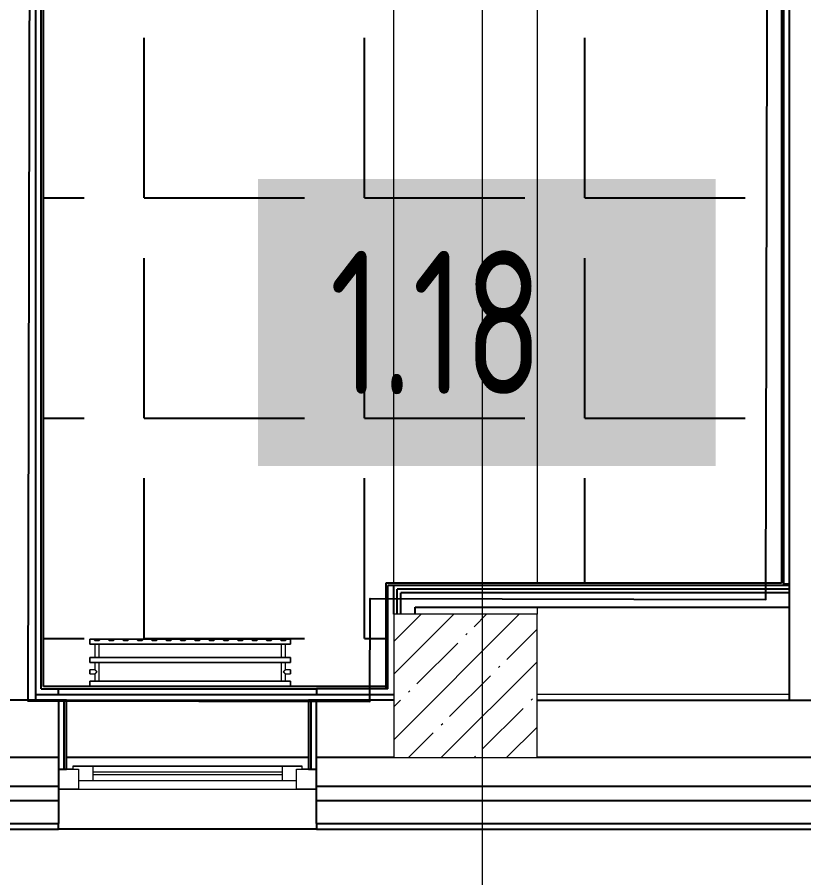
# Model space of a CAD drawing. Header units: millimetres. Extents: x -164500 to 426394, y -23753 to 102118.
# Drawn here: x 79102 to 81845, y 2995 to 5996 of the extents above; entities that cross this region are included whole.
import ezdxf

# ---------------------------------------------------------------- set-up
doc = ezdxf.new("R2010")
doc.units = ezdxf.units.MM
doc.layers.add('1.1.1) Плитка КР1 Остаток', color=52, linetype='Continuous')
for name, color, linetype, lineweight in [('A-FLOR', 7, 'Continuous', 9), ('A-GLAZ', 7, 'Continuous', 9), ('A-GLAZ-1', 7, 'Continuous', 5), ('S-COLS-1', 7, 'Continuous', 5), ('Оси', 7, 'Continuous', 9)]:
    doc.layers.add(name, color=color, linetype=linetype, lineweight=lineweight)
doc.layers.add('M-EQPM-1', color=7, linetype='Continuous', lineweight=9, true_color=0xb2b2b2)
doc.styles.add('СПДС', font='ГОСТ тип А.ttf', dxfattribs={"width": 0.9})

# ---------------------------------------------------------------- blocks, each defined once
blk = doc.blocks.new('BSC_Колонна _Прямоугольная - 500х500-V14-Объем проектирования 1 этажа')
at = {"layer": 'S-COLS-1'}
h = blk.add_hatch(dxfattribs=at)
h.set_pattern_fill('FP_18', color=256, style=0, pattern_type=2)
h.set_pattern_definition([(45, (-80600, -3800), (-114.04925, 114.04925), []), (45, (-80485.95, -3800), (-114.04925, 114.04925), [201.613, -40.323, 6.706, -33.617])])
h.paths.add_polyline_path([(250, -250), (250, 250), (-250, 250), (-250, -250)])
for p, q in [((250, 250), (-250, 250)), ((-250, 250), (-250, -250)), ((250, -250), (250, 250)), ((-250, -250), (250, -250))]:
    blk.add_line(p, q, dxfattribs=at)
blk = doc.blocks.new('120_Окно_СКБ_1Ст - 120_Окно_СКБ_1Ст 900х2500_h_-19906150-Объем проектирования 1 этажа')
at = {"layer": 'A-GLAZ'}
for p, q in [((-450, -75), (-450, -5)), ((-450, -5), (-380, -5)), ((-380, -5), (-380, -75)), ((380, -75), (380, -5)), ((380, -5), (450, -5)), ((450, -5), (450, -75)), ((380, -35), (-380, -35)), ((-380, -35), (-380, -75)), ((-330, -85), (-330, -35)), ((330, -85), (330, -35)), ((380, -75), (380, -35)), ((-380, -75), (-450, -75)), ((-380, -75), (-400, -75)), ((-400, -75), (-400, -85)), ((-400, -85), (400, -85)), ((400, -85), (-400, -85)), ((450, -75), (380, -75)), ((400, -75), (380, -75)), ((400, -85), (400, -75))]:
    blk.add_line(p, q, dxfattribs=at)
at = {"layer": 'A-GLAZ-1'}
for p, q in [((450, -5), (-450, -5)), ((-330, -55), (330, -55)), ((-422, -75), (-400, -75)), ((330, -65), (-330, -65)), ((400, -75), (422, -75))]:
    blk.add_line(p, q, dxfattribs=at)
blk = doc.blocks.new('radiator_prado_classic_z_tip_30_po exemplyaru - Classic Z Тип 30-500-V277-Объем проектирования 1 этажа')
at = {"layer": 'M-EQPM-1'}
for p, q in [((0, 228), (0, 210)), ((700, 228), (0, 228)), ((0, 210), (0, 228)), ((0, 228), (12.5, 228)), ((12.5, 228), (37.5, 228)), ((37.5, 228), (12.5, 228)), ((12.5, 228), (37.5, 228)), ((12.5, 228), (17.5, 223)), ((12.5, 228), (17.5, 223)), ((32.5, 223), (17.5, 223)), ((17.5, 223), (32.5, 223)), ((32.5, 223), (37.5, 228)), ((37.5, 228), (32.5, 223)), ((37.5, 228), (62.5, 228)), ((62.5, 228), (87.5, 228)), ((87.5, 228), (62.5, 228)), ((62.5, 228), (87.5, 228)), ((62.5, 228), (67.5, 223)), ((62.5, 228), (67.5, 223)), ((82.5, 223), (67.5, 223)), ((67.5, 223), (82.5, 223)), ((82.5, 223), (87.5, 228)), ((87.5, 228), (82.5, 223)), ((87.5, 228), (112.5, 228)), ((112.5, 228), (137.5, 228)), ((137.5, 228), (112.5, 228)), ((112.5, 228), (137.5, 228)), ((112.5, 228), (117.5, 223)), ((112.5, 228), (117.5, 223)), ((132.5, 223), (117.5, 223)), ((117.5, 223), (132.5, 223)), ((132.5, 223), (137.5, 228)), ((137.5, 228), (132.5, 223)), ((137.5, 228), (162.5, 228)), ((162.5, 228), (187.5, 228)), ((187.5, 228), (162.5, 228)), ((162.5, 228), (187.5, 228)), ((162.5, 228), (167.5, 223)), ((162.5, 228), (167.5, 223)), ((182.5, 223), (167.5, 223)), ((167.5, 223), (182.5, 223)), ((182.5, 223), (187.5, 228)), ((187.5, 228), (182.5, 223)), ((187.5, 228), (212.5, 228)), ((212.5, 228), (237.5, 228)), ((237.5, 228), (212.5, 228)), ((212.5, 228), (237.5, 228)), ((212.5, 228), (217.5, 223)), ((212.5, 228), (217.5, 223)), ((232.5, 223), (217.5, 223)), ((217.5, 223), (232.5, 223)), ((232.5, 223), (237.5, 228)), ((237.5, 228), (232.5, 223)), ((237.5, 228), (262.5, 228)), ((262.5, 228), (287.5, 228)), ((287.5, 228), (262.5, 228)), ((262.5, 228), (287.5, 228)), ((262.5, 228), (267.5, 223)), ((262.5, 228), (267.5, 223)), ((282.5, 223), (267.5, 223)), ((267.5, 223), (282.5, 223)), ((282.5, 223), (287.5, 228)), ((287.5, 228), (282.5, 223)), ((287.5, 228), (312.5, 228)), ((312.5, 228), (337.5, 228)), ((337.5, 228), (312.5, 228)), ((312.5, 228), (337.5, 228)), ((312.5, 228), (317.5, 223)), ((312.5, 228), (317.5, 223)), ((332.5, 223), (317.5, 223)), ((317.5, 223), (332.5, 223)), ((332.5, 223), (337.5, 228)), ((337.5, 228), (332.5, 223)), ((337.5, 228), (362.5, 228)), ((362.5, 228), (387.5, 228)), ((387.5, 228), (362.5, 228)), ((362.5, 228), (387.5, 228)), ((362.5, 228), (367.5, 223)), ((362.5, 228), (367.5, 223)), ((382.5, 223), (367.5, 223)), ((367.5, 223), (382.5, 223)), ((382.5, 223), (387.5, 228)), ((387.5, 228), (382.5, 223)), ((387.5, 228), (412.5, 228)), ((412.5, 228), (437.5, 228)), ((437.5, 228), (412.5, 228)), ((412.5, 228), (437.5, 228)), ((412.5, 228), (417.5, 223)), ((412.5, 228), (417.5, 223)), ((432.5, 223), (417.5, 223)), ((417.5, 223), (432.5, 223)), ((432.5, 223), (437.5, 228)), ((437.5, 228), (432.5, 223)), ((437.5, 228), (462.5, 228)), ((462.5, 228), (487.5, 228)), ((487.5, 228), (462.5, 228)), ((462.5, 228), (487.5, 228)), ((462.5, 228), (467.5, 223)), ((462.5, 228), (467.5, 223)), ((482.5, 223), (467.5, 223)), ((467.5, 223), (482.5, 223)), ((482.5, 223), (487.5, 228)), ((487.5, 228), (482.5, 223)), ((487.5, 228), (512.5, 228)), ((512.5, 228), (537.5, 228)), ((537.5, 228), (512.5, 228)), ((512.5, 228), (537.5, 228)), ((512.5, 228), (517.5, 223)), ((512.5, 228), (517.5, 223)), ((532.5, 223), (517.5, 223)), ((517.5, 223), (532.5, 223)), ((532.5, 223), (537.5, 228)), ((537.5, 228), (532.5, 223)), ((537.5, 228), (562.5, 228)), ((562.5, 228), (587.5, 228)), ((587.5, 228), (562.5, 228)), ((562.5, 228), (587.5, 228)), ((562.5, 228), (567.5, 223)), ((562.5, 228), (567.5, 223)), ((582.5, 223), (567.5, 223)), ((567.5, 223), (582.5, 223)), ((582.5, 223), (587.5, 228)), ((587.5, 228), (582.5, 223)), ((588.8, 228), (612.5, 228)), ((612.5, 228), (637.5, 228)), ((637.5, 228), (612.5, 228)), ((612.5, 228), (637.5, 228)), ((612.5, 228), (617.5, 223)), ((617.5, 223), (612.5, 228)), ((632.5, 223), (617.5, 223)), ((617.5, 223), (632.5, 223)), ((632.5, 223), (637.5, 228)), ((637.5, 228), (632.5, 223)), ((637.5, 228), (662.5, 228)), ((662.5, 228), (687.5, 228)), ((687.5, 228), (662.5, 228)), ((662.5, 228), (687.5, 228)), ((662.5, 228), (667.5, 223)), ((662.5, 228), (667.5, 223)), ((682.5, 223), (667.5, 223)), ((667.5, 223), (682.5, 223)), ((682.5, 223), (687.5, 228)), ((687.5, 228), (682.5, 223)), ((687.5, 228), (700, 228)), ((700, 210), (700, 228)), ((700, 228), (700, 210)), ((0, 210), (700, 210)), ((17.8, 210), (0, 210)), ((17.5, 210), (17.5, 164)), ((17.5, 210), (17.5, 164)), ((17.8, 210), (17.5, 210)), ((17.5, 210), (17.8, 210)), ((17.8, 210), (17.5, 210)), ((17.5, 210), (32.5, 210)), ((19.7, 210), (17.8, 210)), ((17.8, 210), (18.5, 210)), ((21.2, 210), (17.8, 210)), ((18.5, 210), (25, 210)), ((23.1, 210), (19.7, 210)), ((31.5, 210), (21.2, 210)), ((32.2, 210), (23.1, 210)), ((25, 210), (30.3, 210)), ((30.3, 210), (32.2, 210)), ((32.2, 210), (31.5, 210)), ((32.5, 210), (32.2, 210)), ((32.2, 210), (32.5, 210)), ((32.5, 210), (32.2, 210)), ((667.8, 210), (32.2, 210)), ((32.5, 164), (32.5, 210)), ((32.5, 164), (32.5, 210)), ((667.5, 210), (667.5, 164)), ((667.5, 210), (667.5, 164)), ((667.8, 210), (667.5, 210)), ((667.5, 210), (682.5, 210)), ((667.8, 210), (667.5, 210)), ((667.5, 210), (667.8, 210)), ((671.2, 210), (667.8, 210)), ((668.5, 210), (667.8, 210)), ((667.8, 210), (682.2, 210)), ((671.2, 210), (668.5, 210)), ((676.9, 210), (671.2, 210)), ((675, 210), (671.2, 210)), ((678.7, 210), (675, 210)), ((681.5, 210), (676.9, 210)), ((681.5, 210), (678.7, 210)), ((682.2, 210), (681.5, 210)), ((682.2, 210), (681.5, 210)), ((682.5, 210), (682.2, 210)), ((682.5, 210), (682.2, 210)), ((682.2, 210), (682.5, 210)), ((700, 210), (682.2, 210)), ((682.5, 164), (682.5, 210)), ((682.5, 164), (682.5, 210)), ((700, 164), (0, 164)), ((0, 164), (0, 146)), ((0, 146), (0, 164)), ((0, 164), (17.8, 164)), ((17.8, 164), (17.5, 164)), ((17.5, 164), (17.8, 164)), ((17.8, 164), (17.5, 164)), ((17.5, 164), (32.5, 164)), ((19.7, 164), (17.8, 164)), ((17.8, 164), (18.5, 164)), ((32.2, 164), (17.8, 164)), ((18.5, 164), (21.2, 164)), ((23.1, 164), (19.7, 164)), ((21.2, 164), (23.1, 164)), ((25, 164), (23.1, 164)), ((23.1, 164), (32.2, 164)), ((28.7, 164), (25, 164)), ((31.5, 164), (28.7, 164)), ((32.2, 164), (31.5, 164)), ((32.5, 164), (32.2, 164)), ((32.2, 164), (32.5, 164)), ((32.5, 164), (32.2, 164)), ((32.2, 164), (667.8, 164)), ((667.8, 164), (667.5, 164)), ((667.5, 164), (682.5, 164)), ((667.8, 164), (667.5, 164)), ((667.5, 164), (667.8, 164)), ((668.5, 164), (667.8, 164)), ((669.7, 164), (667.8, 164)), ((667.8, 164), (678.7, 164)), ((669.7, 164), (668.5, 164)), ((671.2, 164), (669.7, 164)), ((671.2, 164), (669.7, 164)), ((673.1, 164), (671.2, 164)), ((675, 164), (671.2, 164)), ((675, 164), (673.1, 164)), ((676.9, 164), (675, 164)), ((681.5, 164), (675, 164)), ((678.7, 164), (676.9, 164)), ((682.2, 164), (678.7, 164)), ((678.7, 164), (680.3, 164)), ((680.3, 164), (682.2, 164)), ((682.2, 164), (681.5, 164)), ((682.5, 164), (682.2, 164)), ((682.5, 164), (682.2, 164)), ((682.2, 164), (682.5, 164)), ((682.2, 164), (700, 164)), ((700, 146), (700, 164)), ((700, 164), (700, 146)), ((0, 146), (700, 146)), ((18.5, 146), (0, 146)), ((17.5, 121.5), (0, 121.5)), ((17.5, 121.5), (0, 121.5)), ((0, 121.5), (0, 120.5)), ((0, 106.5), (0, 121.5)), ((0, 120.5), (0, 107.5)), ((0, 120.5), (0, 119.3)), ((0, 114), (0, 120.5)), ((0, 120.5), (0, 120.5)), ((17.5, 146), (17.5, 121.5)), ((17.5, 146), (17.5, 121.5)), ((17.5, 146), (18.5, 146)), ((18.5, 146), (17.5, 146)), ((17.5, 146), (18.5, 146)), ((32.5, 146), (17.5, 146)), ((18.5, 146), (26.9, 146)), ((32.2, 146), (18.5, 146)), ((18.5, 146), (26.9, 146)), ((26.9, 146), (32.2, 146)), ((26.9, 146), (30.3, 146)), ((30.3, 146), (32.2, 146)), ((32.2, 146), (32.5, 146)), ((32.5, 146), (32.2, 146)), ((32.2, 146), (32.5, 146)), ((667.8, 146), (32.2, 146)), ((32.5, 82), (32.5, 146)), ((32.5, 82), (32.5, 146)), ((667.5, 146), (667.5, 82)), ((667.5, 146), (667.5, 82)), ((667.5, 146), (667.8, 146)), ((682.5, 146), (667.5, 146)), ((667.5, 146), (667.8, 146)), ((667.8, 146), (667.5, 146)), ((667.8, 146), (668.5, 146)), ((667.8, 146), (673.1, 146)), ((668.5, 146), (667.8, 146)), ((668.5, 146), (678.7, 146)), ((669.7, 146), (668.5, 146)), ((671.2, 146), (669.7, 146)), ((680.3, 146), (671.2, 146)), ((673.1, 146), (681.5, 146)), ((678.7, 146), (681.5, 146)), ((681.5, 146), (680.3, 146)), ((681.5, 146), (682.5, 146)), ((681.5, 146), (682.5, 146)), ((682.5, 146), (681.5, 146)), ((700, 146), (681.5, 146)), ((682.5, 121.5), (682.5, 146)), ((682.5, 121.5), (682.5, 146)), ((700, 121.5), (682.5, 121.5)), ((700, 121.5), (682.5, 121.5)), ((700, 121.5), (700, 106.5)), ((700, 120.5), (700, 121.5)), ((700, 121.5), (700, 120.5)), ((700, 120.5), (700, 121.5)), ((700, 107.5), (700, 120.5)), ((700, 120.5), (700, 107.5)), ((700, 117.8), (700, 120.5)), ((0, 119.3), (0, 117.8)), ((0, 117.8), (0, 114)), ((0, 114), (0, 110.3)), ((0, 107.5), (0, 114)), ((0, 110.3), (0, 108.7)), ((0, 108.7), (0, 107.5)), ((0, 107.5), (0, 106.5)), ((0, 107.5), (0, 107.5)), ((0, 106.5), (17.5, 106.5)), ((0, 106.5), (17.5, 106.5)), ((17.5, 106.5), (17.5, 82)), ((17.5, 106.5), (17.5, 82)), ((682.5, 82), (682.5, 106.5)), ((682.5, 106.5), (700, 106.5)), ((682.5, 82), (682.5, 106.5)), ((682.5, 106.5), (700, 106.5)), ((700, 112.1), (700, 117.8)), ((700, 110.3), (700, 112.1)), ((700, 108.7), (700, 110.3)), ((700, 107.5), (700, 108.7)), ((700, 106.5), (700, 107.5)), ((700, 107.5), (700, 106.5)), ((700, 106.5), (700, 107.5)), ((700, 82), (0, 82)), ((0, 82), (0, 64)), ((0, 64), (0, 82)), ((0, 82), (18.5, 82)), ((700, 64), (0, 64)), ((0, 64), (700, 64)), ((18.5, 82), (17.5, 82)), ((17.5, 82), (18.5, 82)), ((18.5, 82), (17.5, 82)), ((17.5, 82), (32.5, 82)), ((23.1, 82), (18.5, 82)), ((18.5, 82), (19.7, 82)), ((32.2, 82), (18.5, 82)), ((19.7, 82), (25, 82)), ((32.2, 82), (23.1, 82)), ((25, 82), (32.2, 82)), ((32.5, 82), (32.2, 82)), ((32.2, 82), (32.5, 82)), ((32.5, 82), (32.2, 82)), ((32.2, 82), (667.8, 82)), ((667.8, 82), (667.5, 82)), ((667.5, 82), (682.5, 82)), ((667.8, 82), (667.5, 82)), ((667.5, 82), (667.8, 82)), ((671.2, 82), (667.8, 82)), ((676.9, 82), (667.8, 82)), ((667.8, 82), (668.5, 82)), ((668.5, 82), (678.7, 82)), ((673.1, 82), (671.2, 82)), ((675, 82), (673.1, 82)), ((676.9, 82), (675, 82)), ((678.7, 82), (676.9, 82)), ((678.7, 82), (676.9, 82)), ((680.3, 82), (678.7, 82)), ((680.3, 82), (678.7, 82)), ((678.7, 82), (681.5, 82)), ((681.5, 82), (680.3, 82)), ((681.5, 82), (680.3, 82)), ((682.5, 82), (681.5, 82)), ((682.5, 82), (681.5, 82)), ((681.5, 82), (682.5, 82)), ((681.5, 82), (700, 82)), ((700, 64), (700, 82)), ((700, 82), (700, 64))]:
    blk.add_line(p, q, dxfattribs=at)
for points, knots in [([(18.5, 120.5), (18.4, 120.6), (18.3, 120.7), (18.1, 120.9), (17.9, 121.1), (17.8, 121.2), (17.7, 121.3), (17.5, 121.5), (17.5, 121.5), (17.5, 121.5)], [0.7142857, 0.7142857, 0.7142857, 0.7142857, 0.75, 0.7857143, 0.8214286, 0.8571429, 0.8928571, 0.9285714, 1, 1, 1, 1]), ([(17.5, 121.5), (17.5, 121.5), (17.5, 121.5), (17.7, 121.3), (17.8, 121.2), (17.9, 121.1), (18.1, 120.9), (18.3, 120.7), (18.4, 120.6), (18.5, 120.5)], [0, 0, 0, 0, 0.0714286, 0.1071429, 0.1428571, 0.1785714, 0.2142857, 0.25, 0.2857143, 0.2857143, 0.2857143, 0.2857143]), ([(17.5, 121.5), (17.5, 121.5), (17.5, 121.5), (17.7, 121.3), (17.8, 121.2), (17.9, 121.1), (18.1, 120.9), (18.3, 120.7), (18.4, 120.6), (18.5, 120.5)], [0, 0, 0, 0, 0.0714286, 0.1071429, 0.1428571, 0.1785714, 0.2142857, 0.25, 0.2857143, 0.2857143, 0.2857143, 0.2857143]), ([(25, 114), (24.5, 114.5), (23.6, 115.4), (22.4, 116.6), (21.6, 117.4), (21.1, 117.9), (20.8, 118.2), (20.5, 118.5), (20.2, 118.8), (19.8, 119.1), (19.6, 119.4), (19.3, 119.7), (19, 120), (18.7, 120.3), (18.5, 120.5), (18.3, 120.7), (18.1, 120.9), (17.9, 121.1), (17.8, 121.2), (17.7, 121.3), (17.5, 121.5), (17.5, 121.5), (17.5, 121.5)], [0, 0, 0, 0, 0.142857, 0.285714, 0.357143, 0.392857, 0.428571, 0.464286, 0.5, 0.535714, 0.571429, 0.607143, 0.642857, 0.678571, 0.714286, 0.75, 0.785714, 0.821429, 0.857143, 0.892857, 0.928571, 1, 1, 1, 1]), ([(675, 114), (675.5, 114.5), (676.4, 115.4), (677.6, 116.6), (678.4, 117.4), (678.9, 117.9), (679.2, 118.2), (679.5, 118.5), (679.8, 118.8), (680.1, 119.2), (680.4, 119.4), (680.7, 119.7), (681, 120), (681.3, 120.3), (681.5, 120.5), (681.7, 120.7), (681.9, 120.9), (682.1, 121.1), (682.2, 121.2), (682.3, 121.3), (682.5, 121.5), (682.5, 121.5), (682.5, 121.5)], [0, 0, 0, 0, 0.142857, 0.285714, 0.357143, 0.392857, 0.428571, 0.464286, 0.5, 0.535714, 0.571429, 0.607143, 0.642857, 0.678571, 0.714286, 0.75, 0.785714, 0.821429, 0.857143, 0.892857, 0.928571, 1, 1, 1, 1]), ([(682.5, 121.5), (682.5, 121.5), (682.5, 121.5), (682.3, 121.3), (682.2, 121.2), (682.1, 121.1), (681.9, 120.9), (681.7, 120.7), (681.6, 120.6), (681.5, 120.5)], [0, 0, 0, 0, 0.0714286, 0.1071429, 0.1428571, 0.1785714, 0.2142857, 0.25, 0.2857143, 0.2857143, 0.2857143, 0.2857143]), ([(682.5, 121.5), (682.5, 121.5), (682.5, 121.5), (682.3, 121.3), (682.2, 121.2), (682.1, 121.1), (681.9, 120.9), (681.7, 120.7), (681.6, 120.6), (681.5, 120.5)], [0, 0, 0, 0, 0.0714286, 0.1071429, 0.1428571, 0.1785714, 0.2142857, 0.25, 0.2857143, 0.2857143, 0.2857143, 0.2857143]), ([(681.5, 120.5), (681.6, 120.6), (681.7, 120.7), (681.9, 120.9), (682.1, 121.1), (682.2, 121.2), (682.3, 121.3), (682.5, 121.5), (682.5, 121.5), (682.5, 121.5)], [0.7142857, 0.7142857, 0.7142857, 0.7142857, 0.75, 0.7857143, 0.8214286, 0.8571429, 0.8928571, 0.9285714, 1, 1, 1, 1]), ([(17.5, 106.5), (17.5, 106.5), (17.5, 106.5), (17.7, 106.7), (17.8, 106.8), (17.9, 106.9), (18.1, 107.1), (18.3, 107.3), (18.5, 107.5), (18.7, 107.7), (19, 108), (19.3, 108.3), (19.6, 108.6), (19.8, 108.9), (20.3, 109.3), (20.7, 109.7), (21.1, 110.1), (21.6, 110.6), (22.4, 111.4), (23.6, 112.6), (24.5, 113.5), (25, 114)], [0, 0, 0, 0, 0.071429, 0.107143, 0.142857, 0.178571, 0.214286, 0.25, 0.285714, 0.321429, 0.357143, 0.392857, 0.428571, 0.464286, 0.5, 0.571429, 0.607143, 0.642857, 0.714286, 0.857143, 1, 1, 1, 1]), ([(17.5, 106.5), (17.5, 106.5), (17.5, 106.5), (17.7, 106.7), (17.8, 106.8), (17.9, 106.9), (18.1, 107.1), (18.3, 107.3), (18.4, 107.4), (18.5, 107.5)], [0, 0, 0, 0, 0.0714286, 0.1071429, 0.1428571, 0.1785714, 0.2142857, 0.25, 0.2857143, 0.2857143, 0.2857143, 0.2857143]), ([(18.5, 107.5), (18.4, 107.4), (18.3, 107.3), (18.1, 107.1), (17.9, 106.9), (17.8, 106.8), (17.7, 106.7), (17.5, 106.5), (17.5, 106.5), (17.5, 106.5)], [0.7142857, 0.7142857, 0.7142857, 0.7142857, 0.75, 0.7857143, 0.8214286, 0.8571429, 0.8928571, 0.9285714, 1, 1, 1, 1]), ([(18.5, 107.5), (18.4, 107.4), (18.3, 107.3), (18.1, 107.1), (17.9, 106.9), (17.8, 106.8), (17.7, 106.7), (17.5, 106.5), (17.5, 106.5), (17.5, 106.5)], [0.7142857, 0.7142857, 0.7142857, 0.7142857, 0.75, 0.7857143, 0.8214286, 0.8571429, 0.8928571, 0.9285714, 1, 1, 1, 1]), ([(22.1, 116.9), (21.9, 117.1), (21.6, 117.4), (21.1, 117.9), (20.8, 118.2), (20.5, 118.5), (20.2, 118.8), (19.9, 119.2), (19.7, 119.3), (19.6, 119.4)], [0.2857143, 0.2857143, 0.2857143, 0.2857143, 0.3571429, 0.3928571, 0.4285714, 0.4642857, 0.5, 0.5357143, 0.5714286, 0.5714286, 0.5714286, 0.5714286]), ([(19.6, 119.4), (19.7, 119.3), (19.9, 119.2), (20.3, 118.7), (20.7, 118.3), (21.1, 117.9), (21.6, 117.4), (21.9, 117.1), (22.1, 116.9)], [0.4285714, 0.4285714, 0.4285714, 0.4285714, 0.4642857, 0.5, 0.5714286, 0.6071429, 0.6428571, 0.7142857, 0.7142857, 0.7142857, 0.7142857]), ([(19.6, 119.4), (19.7, 119.3), (19.8, 119.1), (20.3, 118.7), (20.7, 118.3), (21.1, 117.9), (21.6, 117.4), (21.9, 117.1), (22.1, 116.9)], [0.4285714, 0.4285714, 0.4285714, 0.4285714, 0.4642857, 0.5, 0.5714286, 0.6071429, 0.6428571, 0.7142857, 0.7142857, 0.7142857, 0.7142857]), ([(19.6, 108.6), (19.7, 108.7), (19.9, 108.8), (20.3, 109.3), (20.7, 109.7), (21.1, 110.1), (21.6, 110.6), (21.9, 110.9), (22.1, 111.1)], [0.4285714, 0.4285714, 0.4285714, 0.4285714, 0.4642857, 0.5, 0.5714286, 0.6071429, 0.6428571, 0.7142857, 0.7142857, 0.7142857, 0.7142857]), ([(22.1, 111.1), (21.9, 110.9), (21.6, 110.6), (21.1, 110.1), (20.8, 109.8), (20.5, 109.5), (20.2, 109.2), (19.9, 108.8), (19.7, 108.7), (19.6, 108.6)], [0.2857143, 0.2857143, 0.2857143, 0.2857143, 0.3571429, 0.3928571, 0.4285714, 0.4642857, 0.5, 0.5357143, 0.5714286, 0.5714286, 0.5714286, 0.5714286]), ([(22.1, 111.1), (21.9, 110.9), (21.6, 110.6), (21.1, 110.1), (20.8, 109.8), (20.5, 109.5), (20.2, 109.2), (19.8, 108.9), (19.7, 108.7), (19.6, 108.6)], [0.2857143, 0.2857143, 0.2857143, 0.2857143, 0.3571429, 0.3928571, 0.4285714, 0.4642857, 0.5, 0.5357143, 0.5714286, 0.5714286, 0.5714286, 0.5714286]), ([(682.5, 106.5), (682.5, 106.5), (682.5, 106.5), (682.3, 106.7), (682.2, 106.8), (682.1, 106.9), (681.9, 107.1), (681.7, 107.3), (681.5, 107.5), (681.3, 107.7), (681, 108), (680.7, 108.3), (680.4, 108.6), (680.1, 108.8), (679.7, 109.3), (679.3, 109.7), (678.9, 110.1), (678.4, 110.6), (677.6, 111.4), (676.4, 112.6), (675.5, 113.5), (675, 114)], [0, 0, 0, 0, 0.071429, 0.107143, 0.142857, 0.178571, 0.214286, 0.25, 0.285714, 0.321429, 0.357143, 0.392857, 0.428571, 0.464286, 0.5, 0.571429, 0.607143, 0.642857, 0.714286, 0.857143, 1, 1, 1, 1]), ([(680.4, 119.4), (680.3, 119.3), (680.1, 119.2), (679.7, 118.7), (679.3, 118.3), (678.9, 117.9), (678.4, 117.4), (678.1, 117.1), (677.9, 116.9)], [0.4285714, 0.4285714, 0.4285714, 0.4285714, 0.4642857, 0.5, 0.5714286, 0.6071429, 0.6428571, 0.7142857, 0.7142857, 0.7142857, 0.7142857]), ([(679.2, 118.2), (679.1, 118.1), (678.9, 117.9), (678.4, 117.4), (678.1, 117.1), (677.9, 116.9)], [0.5714286, 0.5714286, 0.5714286, 0.5714286, 0.6071429, 0.6428571, 0.7142857, 0.7142857, 0.7142857, 0.7142857]), ([(677.9, 116.9), (678.1, 117.1), (678.4, 117.4), (678.9, 117.9), (679.1, 118.1), (679.2, 118.2)], [0.2857143, 0.2857143, 0.2857143, 0.2857143, 0.3571429, 0.3928571, 0.4285714, 0.4285714, 0.4285714, 0.4285714]), ([(677.9, 111.1), (678.1, 110.9), (678.4, 110.6), (678.9, 110.1), (679.1, 109.9), (679.2, 109.8)], [0.2857143, 0.2857143, 0.2857143, 0.2857143, 0.3571429, 0.3928571, 0.4285714, 0.4285714, 0.4285714, 0.4285714]), ([(677.9, 111.1), (678.1, 110.9), (678.4, 110.6), (678.9, 110.1), (679.1, 109.9), (679.2, 109.8)], [0.2857143, 0.2857143, 0.2857143, 0.2857143, 0.3571429, 0.3928571, 0.4285714, 0.4285714, 0.4285714, 0.4285714]), ([(679.2, 109.8), (679.1, 109.9), (678.9, 110.1), (678.4, 110.6), (678.1, 110.9), (677.9, 111.1)], [0.5714286, 0.5714286, 0.5714286, 0.5714286, 0.6071429, 0.6428571, 0.7142857, 0.7142857, 0.7142857, 0.7142857]), ([(680.4, 119.4), (680.3, 119.3), (680.1, 119.2), (679.7, 118.7), (679.4, 118.4), (679.2, 118.2)], [0.4285714, 0.4285714, 0.4285714, 0.4285714, 0.4642857, 0.5, 0.5714286, 0.5714286, 0.5714286, 0.5714286]), ([(680.4, 108.6), (680.3, 108.7), (680.1, 108.8), (679.7, 109.3), (679.4, 109.6), (679.2, 109.8)], [0.4285714, 0.4285714, 0.4285714, 0.4285714, 0.4642857, 0.5, 0.5714286, 0.5714286, 0.5714286, 0.5714286]), ([(681.5, 107.5), (681.6, 107.4), (681.7, 107.3), (681.9, 107.1), (682.1, 106.9), (682.2, 106.8), (682.3, 106.7), (682.5, 106.5), (682.5, 106.5), (682.5, 106.5)], [0.7142857, 0.7142857, 0.7142857, 0.7142857, 0.75, 0.7857143, 0.8214286, 0.8571429, 0.8928571, 0.9285714, 1, 1, 1, 1]), ([(681.5, 107.5), (681.6, 107.4), (681.7, 107.3), (681.9, 107.1), (682.1, 106.9), (682.2, 106.8), (682.3, 106.7), (682.5, 106.5), (682.5, 106.5), (682.5, 106.5)], [0.7142857, 0.7142857, 0.7142857, 0.7142857, 0.75, 0.7857143, 0.8214286, 0.8571429, 0.8928571, 0.9285714, 1, 1, 1, 1]), ([(682.5, 106.5), (682.5, 106.5), (682.5, 106.5), (682.3, 106.7), (682.2, 106.8), (682.1, 106.9), (681.9, 107.1), (681.7, 107.3), (681.6, 107.4), (681.5, 107.5)], [0, 0, 0, 0, 0.0714286, 0.1071429, 0.1428571, 0.1785714, 0.2142857, 0.25, 0.2857143, 0.2857143, 0.2857143, 0.2857143])]:
    blk.add_open_spline(points, degree=3, knots=knots, dxfattribs=at)
for points in [[(19.6, 119.4), (19.5, 119.5), (19.3, 119.7), (19, 120), (18.7, 120.3), (18.6, 120.4), (18.5, 120.5)], [(18.5, 120.5), (18.6, 120.4), (18.7, 120.3), (19, 120), (19.3, 119.7), (19.5, 119.5), (19.6, 119.4)], [(18.5, 120.5), (18.6, 120.4), (18.7, 120.3), (19, 120), (19.3, 119.7), (19.5, 119.5), (19.6, 119.4)], [(681.5, 120.5), (681.4, 120.4), (681.3, 120.3), (681, 120), (680.7, 119.7), (680.5, 119.5), (680.4, 119.4)], [(681.5, 120.5), (681.4, 120.4), (681.3, 120.3), (681, 120), (680.7, 119.7), (680.5, 119.5), (680.4, 119.4)], [(680.4, 119.4), (680.5, 119.5), (680.7, 119.7), (681, 120), (681.3, 120.3), (681.4, 120.4), (681.5, 120.5)], [(18.5, 107.5), (18.6, 107.6), (18.7, 107.7), (19, 108), (19.3, 108.3), (19.5, 108.5), (19.6, 108.6)], [(19.6, 108.6), (19.5, 108.5), (19.3, 108.3), (19, 108), (18.7, 107.7), (18.6, 107.6), (18.5, 107.5)], [(19.6, 108.6), (19.5, 108.5), (19.3, 108.3), (19, 108), (18.7, 107.7), (18.6, 107.6), (18.5, 107.5)], [(25, 114), (24.5, 114.5), (23.6, 115.4), (22.6, 116.4), (22.1, 116.9)], [(22.1, 116.9), (22.6, 116.4), (23.6, 115.4), (24.5, 114.5), (25, 114)], [(22.1, 116.9), (22.6, 116.4), (23.6, 115.4), (24.5, 114.5), (25, 114)], [(22.1, 111.1), (22.6, 111.6), (23.6, 112.6), (24.5, 113.5), (25, 114)], [(25, 114), (24.5, 113.5), (23.6, 112.6), (22.6, 111.6), (22.1, 111.1)], [(25, 114), (24.5, 113.5), (23.6, 112.6), (22.6, 111.6), (22.1, 111.1)], [(677.9, 116.9), (677.4, 116.4), (676.4, 115.4), (675.5, 114.5), (675, 114)], [(675, 114), (675.5, 114.5), (676.4, 115.4), (677.4, 116.4), (677.9, 116.9)], [(676.4, 115.4), (676, 115), (675.5, 114.5), (675, 114)], [(675, 114), (675.5, 113.5), (676.4, 112.6), (677.4, 111.6), (677.9, 111.1)], [(675, 114), (675.5, 113.5), (676, 113), (676.4, 112.6)], [(677.9, 111.1), (677.4, 111.6), (676.4, 112.6), (675.5, 113.5), (675, 114)], [(677.9, 116.9), (677.4, 116.4), (676.9, 115.9), (676.4, 115.4)], [(676.4, 112.6), (676.9, 112.1), (677.4, 111.6), (677.9, 111.1)], [(679.2, 118.2), (679.3, 118.3), (679.5, 118.5), (679.8, 118.8), (680.1, 119.2), (680.3, 119.3), (680.4, 119.4)], [(679.2, 109.8), (679.3, 109.7), (679.5, 109.5), (679.8, 109.2), (680.1, 108.8), (680.3, 108.7), (680.4, 108.6)], [(679.2, 109.8), (679.3, 109.7), (679.5, 109.5), (679.8, 109.2), (680.1, 108.8), (680.3, 108.7), (680.4, 108.6)], [(680.4, 108.6), (680.5, 108.5), (680.7, 108.3), (681, 108), (681.3, 107.7), (681.4, 107.6), (681.5, 107.5)], [(680.4, 108.6), (680.5, 108.5), (680.7, 108.3), (681, 108), (681.3, 107.7), (681.4, 107.6), (681.5, 107.5)], [(681.5, 107.5), (681.4, 107.6), (681.3, 107.7), (681, 108), (680.7, 108.3), (680.5, 108.5), (680.4, 108.6)]]:
    blk.add_open_spline(points, degree=3, dxfattribs=at)

msp = doc.modelspace()

# ---------------------------------------------------------------- hatches: boundary and pattern name
at = {"layer": '1.1.1) Плитка КР1 Остаток'}
h = msp.add_hatch(dxfattribs=at)
h.set_pattern_fill('ANGLE', color=256, scale=110)
h.set_pattern_definition([(0, (205553.1, 26879), (0, 768.35), [558.8, -209.55]), (90, (205553.1, 26879), (-768.35, 5e-14), [558.8, -209.55])])
h.paths.add_polyline_path([(81766.702, 8935.938), (80329.702, 8935.938), (80329.702, 8943.938), (81774.702, 8943.938), (81774.702, 4019.438), (81794.702, 4019.438), (81794.702, 8963.938), (80359.702, 8963.938), (80359.702, 8955.938), (80289.702, 8955.938), (80279.702, 8963.938), (80279.702, 9003.938), (80269.702, 9003.938), (80269.702, 9032.071), (79289.702, 9034.372), (79289.702, 9003.938), (79279.702, 9003.938), (79279.702, 8963.938), (79269.702, 8963.938), (79269.702, 8955.938), (79229.702, 8955.938), (79229.702, 8943.938), (79229.702, 8935.938), (79193.177, 8935.938), (79193.177, 3661.938), (80386.702, 3661.938), (80386.702, 4021.938), (81766.702, 4021.938)])

# ---------------------------------------------------------------- linework, layer by layer
for p, q in [((79165.177, 8963.938), (79165.177, 3613.938)), ((81794.702, 3613.938), (81794.702, 8963.938)), ((79185.177, 3653.938), (79185.177, 8943.938)), ((79193.177, 3661.938), (79193.177, 8935.938)), ((81766.702, 8935.938), (81766.702, 4021.938)), ((81774.702, 4019.438), (81774.702, 8943.938)), ((80386.702, 4021.938), (80386.702, 3653.938)), ((81766.702, 4021.938), (80386.702, 4021.938)), ((80394.702, 3661.938), (80394.702, 4013.938)), ((81794.702, 4013.938), (80394.702, 4013.938)), ((80414.702, 3913.938), (80414.702, 4013.938)), ((80427.202, 3913.938), (80427.202, 4001.438)), ((81794.702, 4001.438), (80427.202, 4001.438)), ((81774.702, 4019.438), (81794.702, 4019.438)), ((81774.702, 4013.938), (81774.702, 4019.438)), ((80439.702, 3913.938), (80439.702, 3988.938)), ((81794.702, 3988.938), (80439.702, 3988.938)), ((80489.702, 3913.938), (80489.702, 3938.938)), ((80489.702, 3938.938), (81794.702, 3938.938)), ((80394.702, 3661.938), (79193.177, 3661.938)), ((80394.702, 3653.938), (80394.702, 3661.938)), ((79165.177, 3633.938), (79245.177, 3633.938)), ((79185.177, 3653.938), (79245.177, 3653.938)), ((79245.177, 3633.938), (79245.177, 3653.938)), ((79245.177, 3653.938), (80145.177, 3653.938)), ((79245.177, 3633.938), (80145.177, 3633.938)), ((80145.177, 3653.938), (80145.177, 3633.938)), ((80394.702, 3653.938), (80145.177, 3653.938)), ((80145.177, 3633.938), (80414.702, 3633.938)), ((79265.177, 3613.938), (78024.702, 3613.938)), ((79245.177, 3613.938), (79245.177, 3183.938)), ((79265.177, 3373.938), (79265.177, 3613.938)), ((79273.177, 3613.938), (79265.177, 3613.938)), ((79273.177, 3613.938), (80117.177, 3613.938)), ((79273.177, 3373.938), (79273.177, 3613.938)), ((80117.177, 3613.938), (80117.177, 3373.938)), ((80125.177, 3613.938), (80117.177, 3613.938)), ((80414.702, 3613.938), (80125.177, 3613.938)), ((80125.177, 3613.938), (80125.177, 3373.938)), ((80145.177, 3183.938), (80145.177, 3613.938)), ((80914.702, 3613.938), (84264.702, 3613.938)), ((79245.177, 3413.938), (78044.702, 3413.938)), ((80117.177, 3413.938), (79273.177, 3413.938)), ((80414.702, 3413.938), (80145.177, 3413.938)), ((82064.702, 3413.938), (80914.702, 3413.938)), ((79245.177, 3373.938), (79265.177, 3373.938)), ((79265.177, 3373.938), (79273.177, 3373.938)), ((80117.177, 3373.938), (80125.177, 3373.938)), ((80125.177, 3373.938), (80145.177, 3373.938)), ((78044.702, 3313.938), (79245.177, 3313.938)), ((80145.177, 3313.938), (82064.702, 3313.938)), ((78044.702, 3263.938), (79245.177, 3263.938)), ((80145.177, 3263.938), (82064.702, 3263.938)), ((78044.702, 3183.938), (79245.177, 3183.938)), ((79245.177, 3163.938), (79245.177, 3183.938)), ((80145.177, 3183.938), (80145.177, 3163.938)), ((80145.177, 3183.938), (82064.702, 3183.938)), ((78044.702, 3163.938), (79245.177, 3163.938)), ((80145.177, 3163.938), (79245.177, 3163.938)), ((80145.177, 3163.938), (82064.702, 3163.938))]:
    msp.add_line(p, q)
at = {"flags": 128}
msp.add_lwpolyline([(81724.047, 8879.657), (79150.529, 8885.698), (79138.149, 3611.713), (80331.67, 3608.911), (80332.515, 3968.91), (81712.511, 3965.671)], close=True, dxfattribs=at)
at = {"layer": 'A-FLOR'}
for p, q in [((80414.702, 4021.938), (80414.702, 8935.938)), ((80914.702, 8935.938), (80914.702, 4021.938)), ((80914.702, 3938.938), (80914.702, 3913.938)), ((80914.702, 3913.938), (80489.702, 3913.938)), ((81794.702, 3633.938), (80914.702, 3633.938))]:
    msp.add_line(p, q, dxfattribs=at)
at = {"layer": 'Оси'}
msp.add_lwpolyline([(80724.702, -2042.321), (80724.702, 2957.679), (80724.702, 22254.043), (80724.702, 27254.043)], dxfattribs=at)

# ---------------------------------------------------------------- block references
msp.add_blockref('BSC_Колонна _Прямоугольная - 500х500-V14-Объем проектирования 1 этажа', (80664.702, 3663.938))
at = {"color": 3, "rotation": 180}
msp.add_blockref('120_Окно_СКБ_1Ст - 120_Окно_СКБ_1Ст 900х2500_h_-19906150-Объем проектирования 1 этажа', (79695.177, 3298.938), dxfattribs=at)
at = {"layer": 'M-EQPM-1'}
msp.add_blockref('radiator_prado_classic_z_tip_30_po exemplyaru - Classic Z Тип 30-500-V277-Объем проектирования 1 этажа', (79354.702, 3598.938), dxfattribs=at)

# ---------------------------------------------------------------- texts
at = {"insert": (80191.015, 5181.273), "char_height": 500, "width": 1096.7085, "attachment_point": 1, "style": 'СПДС', "bg_fill": 1, "box_fill_scale": 1.5, "bg_fill_color": 7, "bg_fill_true_color": 16777215, "bg_fill_transparency": 0}
msp.add_mtext('1.18', dxfattribs=at)

doc.saveas('drawing.dxf')
